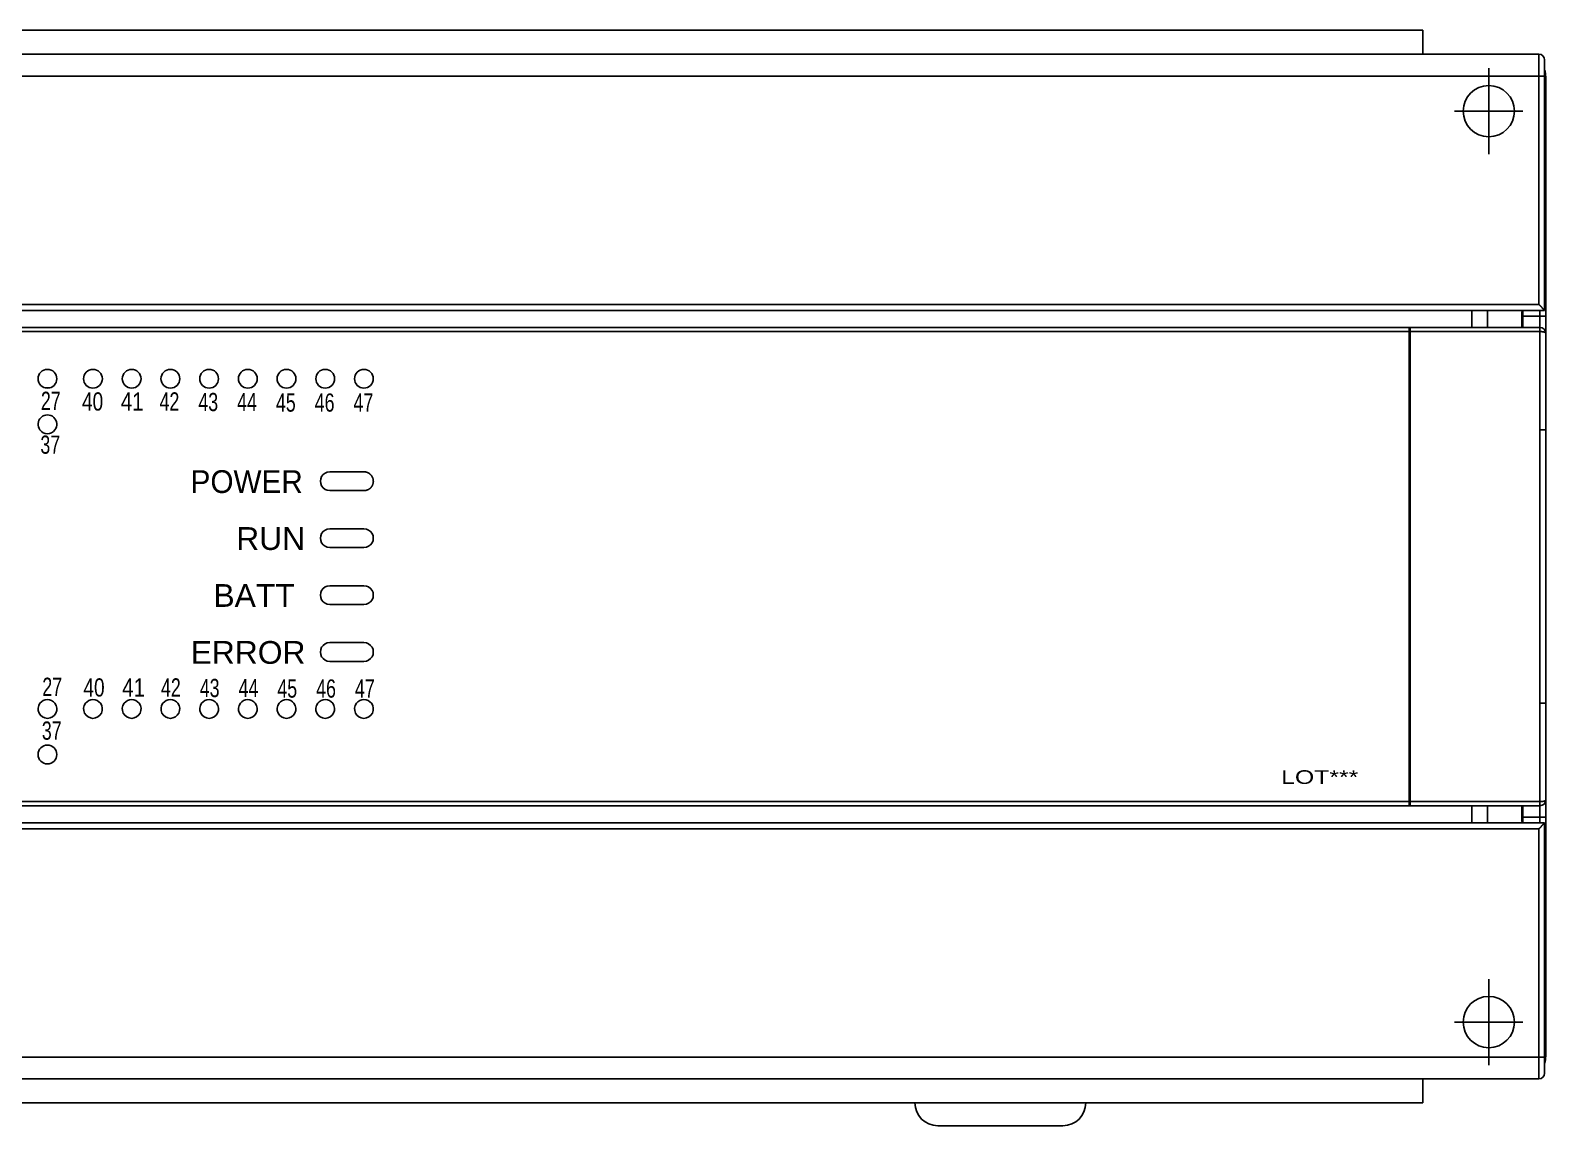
# Model space of a CAD drawing. Header units: inches. Extents: x 14 to 2932, y 13 to 1968.
# Drawn here: x 1351.6 to 1484.7, y 1177.6 to 1273.8 of the extents above; entities that cross this region are included whole.
import ezdxf

# ---------------------------------------------------------------- set-up
doc = ezdxf.new("R2010")
doc.units = ezdxf.units.IN
doc.header["$MEASUREMENT"] = 0
doc.styles.get("Standard").update_dxf_attribs({"font": 'arial.ttf'})

msp = doc.modelspace()

# ---------------------------------------------------------------- linework, layer by layer
at = {"color": 7, "linetype": 'Continuous'}
for p, q in [((1473.914, 1273.766), (1240.314, 1273.766)), ((1473.914, 1271.666), (1473.914, 1273.766)), ((1229.914, 1271.666), (1484.114, 1271.666)), ((1484.114, 1271.666), (1229.914, 1271.666)), ((1484.114, 1269.749), (1484.114, 1271.666)), ((1484.614, 1271.166), (1484.614, 1269.728)), ((1479.714, 1266.666), (1479.714, 1270.447)), ((1229.914, 1269.749), (1484.114, 1269.749)), ((1479.714, 1263.666), (1479.714, 1269.666)), ((1479.714, 1269.666), (1479.714, 1263.666)), ((1484.114, 1269.749), (1484.114, 1249.686)), ((1484.614, 1269.728), (1484.614, 1269.729)), ((1484.614, 1269.728), (1484.614, 1249.166)), ((1484.714, 1269.666), (1484.714, 1262.166)), ((1482.714, 1266.666), (1476.714, 1266.666)), ((1481.003, 1266.666), (1479.714, 1266.666)), ((1479.714, 1266.666), (1479.714, 1262.884)), ((1481.003, 1266.666), (1479.714, 1266.666)), ((1484.614, 1262.166), (1484.714, 1262.166)), ((1484.714, 1262.166), (1484.714, 1248.666)), ((1484.614, 1249.166), (1229.414, 1249.166)), ((1484.114, 1249.686), (1229.914, 1249.686)), ((1478.214, 1249.166), (1478.214, 1247.666)), ((1479.614, 1247.666), (1479.614, 1249.166)), ((1482.614, 1248.964), (1482.614, 1247.666)), ((1482.714, 1249.138), (1482.714, 1248.666)), ((1482.714, 1248.666), (1482.714, 1247.666)), ((1484.214, 1248.666), (1482.714, 1248.666)), ((1484.214, 1249.166), (1484.214, 1248.666)), ((1484.214, 1248.666), (1484.714, 1248.666)), ((1484.214, 1247.666), (1484.214, 1248.666)), ((1484.714, 1248.666), (1484.714, 1247.166)), ((1472.714, 1247.666), (1291.714, 1247.666)), ((1291.714, 1247.308), (1472.714, 1247.308)), ((1472.714, 1247.308), (1472.714, 1247.666)), ((1472.814, 1247.666), (1472.714, 1247.666)), ((1472.714, 1247.308), (1472.714, 1238.666)), ((1472.814, 1247.666), (1484.214, 1247.666)), ((1472.814, 1247.308), (1472.814, 1247.666)), ((1472.814, 1238.666), (1472.814, 1247.308)), ((1484.214, 1247.308), (1484.214, 1247.666)), ((1484.214, 1247.308), (1484.238, 1247.308)), ((1484.214, 1247.308), (1484.214, 1238.666)), ((1472.714, 1246.166), (1472.814, 1246.166)), ((1484.714, 1247.166), (1484.714, 1238.66)), ((1352.912, 1242.366), (1353.316, 1242.366)), ((1472.714, 1241.966), (1472.814, 1241.966)), ((1472.814, 1240.846), (1472.714, 1240.866)), ((1472.814, 1240.166), (1472.714, 1240.166)), ((1472.714, 1238.666), (1472.714, 1214.666)), ((1472.814, 1214.666), (1472.814, 1238.666)), ((1484.214, 1238.666), (1484.214, 1214.666)), ((1484.714, 1238.66), (1484.714, 1214.671)), ((1380.914, 1234.991), (1377.914, 1234.991)), ((1377.914, 1233.341), (1380.914, 1233.341)), ((1380.914, 1229.991), (1377.914, 1229.991)), ((1377.914, 1228.341), (1380.914, 1228.341)), ((1380.914, 1224.991), (1377.914, 1224.991)), ((1377.914, 1223.341), (1380.914, 1223.341)), ((1380.914, 1219.991), (1377.914, 1219.991)), ((1377.914, 1218.341), (1380.914, 1218.341)), ((1472.714, 1214.666), (1472.714, 1206.023)), ((1472.814, 1206.023), (1472.814, 1214.666)), ((1484.214, 1214.666), (1484.214, 1206.023)), ((1484.714, 1214.671), (1484.714, 1206.166)), ((1472.714, 1213.166), (1472.814, 1213.166)), ((1472.714, 1212.466), (1472.814, 1212.486)), ((1472.814, 1211.366), (1472.714, 1211.366)), ((1472.714, 1206.023), (1291.714, 1206.023)), ((1472.714, 1207.166), (1472.814, 1207.166)), ((1472.714, 1205.666), (1472.714, 1206.023)), ((1472.814, 1205.666), (1472.814, 1206.023)), ((1484.214, 1206.023), (1472.814, 1206.023)), ((1484.214, 1206.023), (1484.238, 1206.023)), ((1484.214, 1206.023), (1484.214, 1205.666)), ((1484.714, 1206.166), (1484.714, 1204.666)), ((1291.714, 1205.666), (1472.714, 1205.666)), ((1472.714, 1205.666), (1472.814, 1205.666)), ((1484.214, 1205.666), (1472.814, 1205.666)), ((1478.214, 1205.666), (1478.214, 1204.166)), ((1479.614, 1205.666), (1479.614, 1204.166)), ((1482.614, 1204.367), (1482.614, 1205.666)), ((1482.714, 1205.666), (1482.714, 1204.666)), ((1482.714, 1204.666), (1482.714, 1204.266)), ((1482.714, 1204.666), (1484.214, 1204.666)), ((1484.214, 1204.666), (1484.214, 1205.666)), ((1484.214, 1204.666), (1484.214, 1204.166)), ((1484.214, 1204.666), (1484.714, 1204.666)), ((1484.714, 1204.666), (1484.714, 1191.166)), ((1229.414, 1204.166), (1484.614, 1204.166)), ((1229.914, 1203.645), (1484.114, 1203.645)), ((1484.114, 1203.645), (1484.114, 1183.582)), ((1484.614, 1204.165), (1484.614, 1183.603)), ((1479.714, 1186.666), (1479.714, 1190.447)), ((1484.614, 1191.166), (1484.714, 1191.166)), ((1484.714, 1191.166), (1484.714, 1183.666)), ((1479.714, 1183.666), (1479.714, 1189.666)), ((1479.714, 1189.666), (1479.714, 1183.666)), ((1482.714, 1186.666), (1476.714, 1186.666)), ((1481.003, 1186.666), (1479.714, 1186.666)), ((1479.714, 1186.666), (1479.714, 1182.884)), ((1481.003, 1186.666), (1479.714, 1186.666)), ((1484.114, 1183.582), (1229.914, 1183.582)), ((1484.114, 1181.666), (1484.114, 1183.582)), ((1484.614, 1183.603), (1484.614, 1182.166)), ((1484.614, 1183.603), (1484.614, 1183.602)), ((1484.114, 1181.666), (1229.914, 1181.666)), ((1473.914, 1181.666), (1473.914, 1179.566)), ((1473.914, 1179.566), (1240.314, 1179.566)), ((1431.314, 1179.566), (1442.314, 1179.566)), ((1442.314, 1177.566), (1431.314, 1177.566))]:
    msp.add_line(p, q, dxfattribs=at)
for points in [[(1484.115, 1249.686), (1484.12, 1249.683), (1484.124, 1249.679), (1484.129, 1249.675), (1484.134, 1249.672), (1484.139, 1249.668), (1484.144, 1249.664), (1484.148, 1249.661), (1484.153, 1249.657), (1484.158, 1249.653), (1484.162, 1249.649), (1484.167, 1249.645), (1484.172, 1249.641), (1484.176, 1249.637), (1484.181, 1249.633), (1484.185, 1249.629), (1484.19, 1249.625), (1484.194, 1249.621), (1484.198, 1249.617), (1484.203, 1249.613), (1484.207, 1249.609), (1484.211, 1249.605), (1484.216, 1249.601), (1484.22, 1249.597), (1484.224, 1249.593), (1484.228, 1249.589), (1484.233, 1249.585), (1484.237, 1249.58), (1484.241, 1249.576), (1484.245, 1249.572), (1484.249, 1249.568), (1484.253, 1249.564), (1484.257, 1249.559), (1484.261, 1249.555), (1484.265, 1249.551), (1484.269, 1249.546), (1484.273, 1249.542), (1484.277, 1249.538), (1484.281, 1249.534), (1484.285, 1249.529), (1484.289, 1249.525), (1484.293, 1249.521), (1484.297, 1249.516), (1484.301, 1249.512), (1484.305, 1249.508), (1484.308, 1249.504), (1484.312, 1249.499), (1484.316, 1249.495), (1484.32, 1249.491), (1484.323, 1249.486), (1484.327, 1249.482), (1484.331, 1249.478), (1484.335, 1249.473), (1484.338, 1249.469), (1484.342, 1249.465), (1484.346, 1249.46), (1484.349, 1249.456), (1484.353, 1249.452), (1484.357, 1249.448), (1484.36, 1249.443), (1484.364, 1249.439), (1484.367, 1249.435), (1484.371, 1249.431), (1484.375, 1249.426), (1484.378, 1249.422), (1484.382, 1249.418), (1484.385, 1249.414), (1484.389, 1249.41), (1484.392, 1249.405), (1484.396, 1249.401), (1484.4, 1249.397), (1484.403, 1249.393), (1484.407, 1249.389), (1484.41, 1249.385), (1484.414, 1249.381), (1484.417, 1249.377), (1484.421, 1249.373), (1484.424, 1249.369), (1484.428, 1249.365), (1484.431, 1249.361), (1484.435, 1249.357), (1484.438, 1249.353), (1484.442, 1249.349), (1484.445, 1249.345), (1484.449, 1249.341), (1484.452, 1249.337), (1484.456, 1249.334), (1484.459, 1249.33), (1484.462, 1249.326), (1484.466, 1249.322), (1484.469, 1249.319), (1484.473, 1249.315), (1484.476, 1249.311), (1484.479, 1249.308), (1484.483, 1249.304), (1484.486, 1249.301), (1484.489, 1249.297), (1484.493, 1249.294), (1484.496, 1249.29), (1484.499, 1249.287), (1484.502, 1249.283), (1484.506, 1249.28), (1484.509, 1249.277), (1484.512, 1249.273), (1484.515, 1249.27), (1484.518, 1249.267), (1484.521, 1249.264), (1484.524, 1249.261), (1484.527, 1249.258), (1484.53, 1249.254), (1484.533, 1249.251), (1484.536, 1249.248), (1484.539, 1249.246), (1484.542, 1249.243), (1484.545, 1249.24), (1484.547, 1249.237), (1484.55, 1249.234), (1484.553, 1249.232), (1484.555, 1249.229), (1484.558, 1249.226), (1484.56, 1249.224), (1484.563, 1249.221), (1484.565, 1249.219), (1484.568, 1249.216), (1484.57, 1249.214), (1484.572, 1249.212), (1484.575, 1249.209), (1484.577, 1249.207), (1484.579, 1249.205), (1484.581, 1249.203), (1484.583, 1249.201), (1484.585, 1249.199), (1484.587, 1249.197), (1484.589, 1249.195), (1484.591, 1249.193), (1484.593, 1249.191), (1484.594, 1249.189), (1484.596, 1249.188), (1484.598, 1249.186), (1484.599, 1249.184), (1484.601, 1249.183), (1484.602, 1249.181), (1484.605, 1249.179), (1484.606, 1249.177), (1484.608, 1249.175), (1484.61, 1249.173), (1484.611, 1249.171), (1484.613, 1249.169), (1484.615, 1249.167)], [(1472.815, 1247.308), (1472.904, 1247.308), (1472.994, 1247.308), (1473.084, 1247.308), (1473.174, 1247.308), (1473.263, 1247.308), (1473.353, 1247.308), (1473.443, 1247.308), (1473.533, 1247.308), (1473.623, 1247.308), (1473.712, 1247.308), (1473.802, 1247.308), (1473.892, 1247.308), (1473.982, 1247.308), (1474.071, 1247.308), (1474.161, 1247.308), (1474.251, 1247.308), (1474.341, 1247.308), (1474.43, 1247.308), (1474.52, 1247.308), (1474.61, 1247.308), (1474.7, 1247.308), (1474.789, 1247.308), (1474.879, 1247.308), (1474.969, 1247.308), (1475.059, 1247.308), (1475.149, 1247.308), (1475.238, 1247.308), (1475.328, 1247.308), (1475.418, 1247.308), (1475.508, 1247.308), (1475.597, 1247.308), (1475.687, 1247.308), (1475.777, 1247.308), (1475.867, 1247.308), (1475.956, 1247.308), (1476.046, 1247.308), (1476.136, 1247.308), (1476.226, 1247.308), (1476.315, 1247.308), (1476.405, 1247.308), (1476.495, 1247.308), (1476.585, 1247.308), (1476.675, 1247.308), (1476.764, 1247.308), (1476.854, 1247.308), (1476.944, 1247.308), (1477.034, 1247.308), (1477.123, 1247.308), (1477.213, 1247.308), (1477.303, 1247.308), (1477.393, 1247.308), (1477.482, 1247.308), (1477.572, 1247.308), (1477.662, 1247.308), (1477.752, 1247.308), (1477.841, 1247.308), (1477.931, 1247.308), (1478.021, 1247.308), (1478.111, 1247.308), (1478.201, 1247.308), (1478.29, 1247.308), (1478.38, 1247.308), (1478.47, 1247.308), (1478.56, 1247.308), (1478.649, 1247.308), (1478.739, 1247.308), (1478.829, 1247.308), (1478.919, 1247.308), (1479.008, 1247.308), (1479.098, 1247.308), (1479.188, 1247.308), (1479.278, 1247.308), (1479.367, 1247.308), (1479.457, 1247.308), (1479.547, 1247.308), (1479.637, 1247.308), (1479.726, 1247.308), (1479.816, 1247.308), (1479.906, 1247.308), (1479.996, 1247.308), (1480.086, 1247.308), (1480.175, 1247.308), (1480.265, 1247.308), (1480.355, 1247.308), (1480.445, 1247.308), (1480.534, 1247.308), (1480.624, 1247.308), (1480.714, 1247.308), (1480.804, 1247.308), (1480.893, 1247.308), (1480.983, 1247.308), (1481.073, 1247.308), (1481.163, 1247.308), (1481.252, 1247.308), (1481.342, 1247.308), (1481.432, 1247.308), (1481.522, 1247.308), (1481.612, 1247.308), (1481.701, 1247.308), (1481.791, 1247.308), (1481.881, 1247.308), (1481.971, 1247.308), (1482.06, 1247.308), (1482.15, 1247.308), (1482.24, 1247.308), (1482.33, 1247.308), (1482.419, 1247.308), (1482.509, 1247.308), (1482.599, 1247.308), (1482.689, 1247.308), (1482.778, 1247.308), (1482.868, 1247.308), (1482.958, 1247.308), (1483.048, 1247.308), (1483.138, 1247.308), (1483.227, 1247.308), (1483.317, 1247.308), (1483.407, 1247.308), (1483.497, 1247.308), (1483.586, 1247.308), (1483.676, 1247.308), (1483.766, 1247.308), (1483.856, 1247.308), (1483.945, 1247.308), (1484.035, 1247.308), (1484.125, 1247.308), (1484.215, 1247.308)], [(1484.215, 1238.666), (1484.221, 1238.666), (1484.227, 1238.666), (1484.234, 1238.666), (1484.24, 1238.666), (1484.246, 1238.666), (1484.252, 1238.666), (1484.259, 1238.666), (1484.265, 1238.666), (1484.271, 1238.666), (1484.277, 1238.666), (1484.284, 1238.666), (1484.29, 1238.666), (1484.296, 1238.666), (1484.302, 1238.666), (1484.308, 1238.666), (1484.314, 1238.666), (1484.32, 1238.666), (1484.326, 1238.666), (1484.332, 1238.666), (1484.338, 1238.666), (1484.344, 1238.666), (1484.35, 1238.666), (1484.356, 1238.666), (1484.362, 1238.666), (1484.368, 1238.666), (1484.374, 1238.666), (1484.38, 1238.666), (1484.385, 1238.666), (1484.391, 1238.666), (1484.397, 1238.666), (1484.403, 1238.666), (1484.408, 1238.666), (1484.414, 1238.666), (1484.42, 1238.666), (1484.425, 1238.666), (1484.431, 1238.666), (1484.436, 1238.666), (1484.442, 1238.666), (1484.447, 1238.666), (1484.453, 1238.666), (1484.458, 1238.666), (1484.463, 1238.666), (1484.469, 1238.666), (1484.474, 1238.666), (1484.479, 1238.666), (1484.484, 1238.666), (1484.489, 1238.666), (1484.494, 1238.666), (1484.499, 1238.666), (1484.504, 1238.666), (1484.509, 1238.666), (1484.514, 1238.666), (1484.519, 1238.666), (1484.524, 1238.666), (1484.529, 1238.666), (1484.534, 1238.666), (1484.538, 1238.666), (1484.543, 1238.666), (1484.548, 1238.666), (1484.552, 1238.666), (1484.557, 1238.666), (1484.561, 1238.665), (1484.566, 1238.665), (1484.57, 1238.665), (1484.574, 1238.665), (1484.578, 1238.665), (1484.583, 1238.665), (1484.587, 1238.665), (1484.591, 1238.665), (1484.595, 1238.665), (1484.599, 1238.665), (1484.603, 1238.665), (1484.607, 1238.665), (1484.611, 1238.665), (1484.614, 1238.665), (1484.618, 1238.665), (1484.622, 1238.665), (1484.625, 1238.664), (1484.629, 1238.664), (1484.632, 1238.664), (1484.636, 1238.664), (1484.639, 1238.664), (1484.642, 1238.664), (1484.645, 1238.664), (1484.649, 1238.664), (1484.652, 1238.664), (1484.655, 1238.664), (1484.658, 1238.664), (1484.661, 1238.664), (1484.666, 1238.663), (1484.669, 1238.663), (1484.671, 1238.663), (1484.674, 1238.663), (1484.676, 1238.663), (1484.679, 1238.663), (1484.681, 1238.663), (1484.686, 1238.663), (1484.69, 1238.663), (1484.692, 1238.663), (1484.694, 1238.662), (1484.697, 1238.662), (1484.7, 1238.662), (1484.705, 1238.662), (1484.707, 1238.662), (1484.709, 1238.661), (1484.711, 1238.661), (1484.713, 1238.661)], [(1380.915, 1233.341), (1380.922, 1233.341), (1380.928, 1233.341), (1380.935, 1233.341), (1380.942, 1233.341), (1380.949, 1233.341), (1380.956, 1233.342), (1380.962, 1233.342), (1380.969, 1233.342), (1380.976, 1233.343), (1380.983, 1233.343), (1380.989, 1233.344), (1380.996, 1233.345), (1381.003, 1233.345), (1381.01, 1233.346), (1381.016, 1233.347), (1381.023, 1233.348), (1381.03, 1233.349), (1381.037, 1233.35), (1381.043, 1233.351), (1381.05, 1233.352), (1381.057, 1233.353), (1381.063, 1233.354), (1381.07, 1233.355), (1381.076, 1233.357), (1381.083, 1233.358), (1381.09, 1233.359), (1381.096, 1233.361), (1381.103, 1233.362), (1381.109, 1233.364), (1381.116, 1233.365), (1381.122, 1233.367), (1381.129, 1233.369), (1381.136, 1233.371), (1381.142, 1233.372), (1381.148, 1233.374), (1381.155, 1233.376), (1381.161, 1233.378), (1381.168, 1233.38), (1381.174, 1233.382), (1381.181, 1233.385), (1381.187, 1233.387), (1381.193, 1233.389), (1381.2, 1233.391), (1381.206, 1233.394), (1381.212, 1233.396), (1381.218, 1233.399), (1381.225, 1233.401), (1381.231, 1233.404), (1381.237, 1233.406), (1381.243, 1233.409), (1381.25, 1233.412), (1381.256, 1233.414), (1381.262, 1233.417), (1381.268, 1233.42), (1381.274, 1233.423), (1381.28, 1233.426), (1381.286, 1233.429), (1381.292, 1233.432), (1381.298, 1233.435), (1381.304, 1233.438), (1381.31, 1233.441), (1381.316, 1233.445), (1381.322, 1233.448), (1381.328, 1233.451), (1381.334, 1233.455), (1381.339, 1233.458), (1381.345, 1233.462), (1381.351, 1233.465), (1381.357, 1233.469), (1381.362, 1233.473), (1381.368, 1233.476), (1381.374, 1233.48), (1381.379, 1233.484), (1381.385, 1233.488), (1381.391, 1233.492), (1381.396, 1233.496), (1381.402, 1233.5), (1381.407, 1233.504), (1381.413, 1233.508), (1381.418, 1233.512), (1381.423, 1233.516), (1381.429, 1233.52), (1381.434, 1233.525), (1381.439, 1233.529), (1381.445, 1233.533), (1381.45, 1233.538), (1381.455, 1233.542), (1381.46, 1233.547), (1381.465, 1233.551), (1381.47, 1233.556), (1381.475, 1233.56), (1381.48, 1233.565), (1381.485, 1233.569), (1381.49, 1233.574), (1381.495, 1233.579), (1381.5, 1233.584), (1381.504, 1233.589), (1381.509, 1233.593), (1381.514, 1233.598), (1381.518, 1233.603), (1381.523, 1233.608), (1381.527, 1233.613), (1381.532, 1233.618), (1381.536, 1233.623), (1381.541, 1233.628), (1381.545, 1233.634), (1381.55, 1233.639), (1381.554, 1233.644), (1381.558, 1233.649), (1381.562, 1233.654), (1381.566, 1233.66), (1381.571, 1233.665), (1381.575, 1233.67), (1381.579, 1233.676), (1381.583, 1233.681), (1381.587, 1233.687), (1381.59, 1233.692), (1381.594, 1233.698), (1381.598, 1233.703), (1381.602, 1233.709), (1381.606, 1233.715), (1381.609, 1233.72), (1381.613, 1233.726), (1381.616, 1233.732), (1381.62, 1233.737), (1381.623, 1233.743), (1381.627, 1233.749), (1381.63, 1233.755), (1381.634, 1233.761), (1381.637, 1233.767), (1381.64, 1233.772), (1381.643, 1233.778), (1381.646, 1233.784), (1381.649, 1233.79), (1381.652, 1233.796), (1381.655, 1233.802), (1381.658, 1233.808), (1381.661, 1233.815), (1381.664, 1233.821), (1381.667, 1233.827), (1381.67, 1233.833), (1381.672, 1233.839), (1381.675, 1233.845), (1381.678, 1233.852), (1381.68, 1233.858), (1381.683, 1233.864), (1381.685, 1233.871), (1381.688, 1233.877), (1381.69, 1233.883), (1381.692, 1233.89), (1381.694, 1233.896), (1381.697, 1233.902), (1381.699, 1233.909), (1381.701, 1233.915), (1381.703, 1233.922), (1381.705, 1233.928), (1381.707, 1233.935), (1381.709, 1233.941), (1381.71, 1233.948), (1381.712, 1233.955), (1381.714, 1233.961), (1381.716, 1233.968), (1381.717, 1233.974), (1381.719, 1233.981), (1381.72, 1233.988), (1381.722, 1233.994), (1381.723, 1234.001), (1381.724, 1234.008), (1381.726, 1234.014), (1381.727, 1234.021), (1381.728, 1234.028), (1381.729, 1234.035), (1381.73, 1234.041), (1381.731, 1234.048), (1381.732, 1234.055), (1381.733, 1234.061), (1381.734, 1234.068), (1381.735, 1234.075), (1381.735, 1234.082), (1381.736, 1234.088), (1381.737, 1234.095), (1381.737, 1234.102), (1381.738, 1234.109), (1381.738, 1234.115), (1381.739, 1234.122), (1381.739, 1234.129), (1381.739, 1234.136), (1381.739, 1234.142), (1381.74, 1234.149), (1381.74, 1234.156), (1381.74, 1234.163), (1381.74, 1234.169), (1381.74, 1234.176), (1381.74, 1234.183), (1381.739, 1234.19), (1381.739, 1234.196), (1381.739, 1234.203), (1381.739, 1234.21), (1381.738, 1234.217), (1381.738, 1234.223), (1381.737, 1234.23), (1381.737, 1234.237), (1381.736, 1234.243), (1381.735, 1234.25), (1381.735, 1234.257), (1381.734, 1234.264), (1381.733, 1234.27), (1381.732, 1234.277), (1381.731, 1234.284), (1381.73, 1234.29), (1381.729, 1234.297), (1381.728, 1234.304), (1381.727, 1234.31), (1381.726, 1234.317), (1381.724, 1234.324), (1381.723, 1234.33), (1381.722, 1234.337), (1381.72, 1234.344), (1381.719, 1234.35), (1381.717, 1234.357), (1381.716, 1234.363), (1381.714, 1234.37), (1381.712, 1234.376), (1381.711, 1234.383), (1381.709, 1234.39), (1381.707, 1234.396), (1381.705, 1234.403), (1381.703, 1234.409), (1381.701, 1234.416), (1381.699, 1234.422), (1381.697, 1234.428), (1381.694, 1234.435), (1381.692, 1234.441), (1381.69, 1234.448), (1381.688, 1234.454), (1381.685, 1234.461), (1381.683, 1234.467), (1381.68, 1234.473), (1381.678, 1234.48), (1381.675, 1234.486), (1381.672, 1234.492), (1381.67, 1234.498), (1381.667, 1234.505), (1381.664, 1234.511), (1381.661, 1234.517), (1381.658, 1234.523), (1381.655, 1234.529), (1381.652, 1234.535), (1381.649, 1234.541), (1381.646, 1234.547), (1381.643, 1234.553), (1381.64, 1234.559), (1381.636, 1234.565), (1381.633, 1234.571), (1381.63, 1234.577), (1381.626, 1234.583), (1381.623, 1234.589), (1381.619, 1234.594), (1381.616, 1234.6), (1381.612, 1234.606), (1381.609, 1234.612), (1381.605, 1234.617), (1381.601, 1234.623), (1381.598, 1234.629), (1381.594, 1234.634), (1381.59, 1234.64), (1381.586, 1234.645), (1381.582, 1234.651), (1381.578, 1234.656), (1381.574, 1234.661), (1381.57, 1234.667), (1381.566, 1234.672), (1381.562, 1234.677), (1381.557, 1234.683), (1381.553, 1234.688), (1381.549, 1234.693), (1381.545, 1234.698), (1381.54, 1234.703), (1381.536, 1234.709), (1381.531, 1234.714), (1381.527, 1234.719), (1381.522, 1234.724), (1381.518, 1234.729), (1381.513, 1234.733), (1381.508, 1234.738), (1381.504, 1234.743), (1381.499, 1234.748), (1381.494, 1234.753), (1381.489, 1234.757), (1381.485, 1234.762), (1381.48, 1234.767), (1381.475, 1234.771), (1381.47, 1234.776), (1381.465, 1234.78), (1381.46, 1234.785), (1381.455, 1234.789), (1381.45, 1234.794), (1381.444, 1234.798), (1381.439, 1234.802), (1381.434, 1234.807), (1381.429, 1234.811), (1381.423, 1234.815), (1381.418, 1234.819), (1381.413, 1234.823), (1381.407, 1234.827), (1381.402, 1234.831), (1381.396, 1234.835), (1381.391, 1234.839), (1381.385, 1234.843), (1381.38, 1234.847), (1381.374, 1234.851), (1381.368, 1234.855), (1381.363, 1234.858), (1381.357, 1234.862), (1381.351, 1234.866), (1381.345, 1234.869), (1381.34, 1234.873), (1381.334, 1234.876), (1381.328, 1234.88), (1381.322, 1234.883), (1381.316, 1234.886), (1381.31, 1234.89), (1381.304, 1234.893), (1381.298, 1234.896), (1381.292, 1234.899), (1381.286, 1234.902), (1381.28, 1234.905), (1381.274, 1234.908), (1381.267, 1234.911), (1381.261, 1234.914), (1381.255, 1234.917), (1381.249, 1234.92), (1381.243, 1234.923), (1381.237, 1234.925), (1381.23, 1234.928), (1381.224, 1234.93), (1381.218, 1234.933), (1381.211, 1234.935), (1381.205, 1234.938), (1381.199, 1234.94), (1381.192, 1234.942), (1381.186, 1234.945), (1381.18, 1234.947), (1381.173, 1234.949), (1381.167, 1234.951), (1381.16, 1234.953), (1381.154, 1234.955), (1381.147, 1234.957), (1381.141, 1234.959), (1381.134, 1234.961), (1381.128, 1234.963), (1381.121, 1234.964), (1381.115, 1234.966), (1381.108, 1234.967), (1381.102, 1234.969), (1381.095, 1234.971), (1381.089, 1234.972), (1381.082, 1234.973), (1381.076, 1234.975), (1381.069, 1234.976), (1381.062, 1234.977), (1381.056, 1234.978), (1381.049, 1234.98), (1381.042, 1234.981), (1381.036, 1234.982), (1381.029, 1234.983), (1381.022, 1234.984), (1381.016, 1234.984), (1381.009, 1234.985), (1381.002, 1234.986), (1380.996, 1234.987), (1380.989, 1234.987), (1380.982, 1234.988), (1380.975, 1234.988), (1380.969, 1234.989), (1380.962, 1234.989), (1380.955, 1234.99), (1380.948, 1234.99), (1380.942, 1234.99), (1380.935, 1234.99), (1380.928, 1234.99), (1380.921, 1234.991), (1380.915, 1234.991)], [(1484.215, 1214.666), (1484.221, 1214.665), (1484.227, 1214.665), (1484.234, 1214.665), (1484.24, 1214.665), (1484.246, 1214.665), (1484.252, 1214.665), (1484.259, 1214.665), (1484.265, 1214.665), (1484.271, 1214.665), (1484.277, 1214.665), (1484.284, 1214.665), (1484.29, 1214.665), (1484.296, 1214.665), (1484.302, 1214.665), (1484.308, 1214.665), (1484.314, 1214.665), (1484.32, 1214.665), (1484.326, 1214.665), (1484.332, 1214.665), (1484.338, 1214.665), (1484.344, 1214.665), (1484.35, 1214.665), (1484.356, 1214.665), (1484.362, 1214.665), (1484.368, 1214.665), (1484.374, 1214.665), (1484.38, 1214.665), (1484.385, 1214.665), (1484.391, 1214.665), (1484.397, 1214.665), (1484.403, 1214.665), (1484.408, 1214.665), (1484.414, 1214.665), (1484.42, 1214.665), (1484.425, 1214.665), (1484.431, 1214.665), (1484.436, 1214.665), (1484.442, 1214.665), (1484.447, 1214.665), (1484.453, 1214.665), (1484.458, 1214.665), (1484.463, 1214.665), (1484.469, 1214.665), (1484.474, 1214.665), (1484.479, 1214.665), (1484.484, 1214.665), (1484.489, 1214.665), (1484.494, 1214.665), (1484.499, 1214.665), (1484.504, 1214.665), (1484.509, 1214.665), (1484.514, 1214.665), (1484.519, 1214.665), (1484.524, 1214.665), (1484.529, 1214.665), (1484.534, 1214.665), (1484.538, 1214.665), (1484.543, 1214.665), (1484.548, 1214.665), (1484.552, 1214.666), (1484.557, 1214.666), (1484.561, 1214.666), (1484.566, 1214.666), (1484.57, 1214.666), (1484.574, 1214.666), (1484.578, 1214.666), (1484.583, 1214.666), (1484.587, 1214.666), (1484.591, 1214.666), (1484.595, 1214.666), (1484.599, 1214.666), (1484.603, 1214.666), (1484.607, 1214.666), (1484.611, 1214.666), (1484.614, 1214.666), (1484.618, 1214.666), (1484.622, 1214.667), (1484.625, 1214.667), (1484.629, 1214.667), (1484.632, 1214.667), (1484.636, 1214.667), (1484.639, 1214.667), (1484.642, 1214.667), (1484.645, 1214.667), (1484.649, 1214.667), (1484.652, 1214.667), (1484.655, 1214.667), (1484.658, 1214.667), (1484.661, 1214.667), (1484.663, 1214.668), (1484.666, 1214.668), (1484.669, 1214.668), (1484.671, 1214.668), (1484.674, 1214.668), (1484.676, 1214.668), (1484.679, 1214.668), (1484.681, 1214.668), (1484.686, 1214.668), (1484.69, 1214.668), (1484.692, 1214.669), (1484.695, 1214.669), (1484.699, 1214.669), (1484.702, 1214.669), (1484.705, 1214.669), (1484.707, 1214.669), (1484.709, 1214.67), (1484.711, 1214.67), (1484.713, 1214.67)], [(1484.615, 1204.165), (1484.614, 1204.163), (1484.612, 1204.161), (1484.611, 1204.159), (1484.609, 1204.157), (1484.607, 1204.155), (1484.605, 1204.152), (1484.603, 1204.151), (1484.601, 1204.148), (1484.599, 1204.147), (1484.598, 1204.145), (1484.596, 1204.143), (1484.594, 1204.142), (1484.593, 1204.14), (1484.591, 1204.138), (1484.589, 1204.136), (1484.587, 1204.134), (1484.585, 1204.132), (1484.583, 1204.13), (1484.581, 1204.128), (1484.579, 1204.126), (1484.577, 1204.124), (1484.575, 1204.122), (1484.572, 1204.12), (1484.57, 1204.117), (1484.568, 1204.115), (1484.565, 1204.112), (1484.563, 1204.11), (1484.56, 1204.107), (1484.558, 1204.105), (1484.555, 1204.102), (1484.553, 1204.099), (1484.55, 1204.097), (1484.547, 1204.094), (1484.545, 1204.091), (1484.542, 1204.088), (1484.539, 1204.086), (1484.536, 1204.083), (1484.533, 1204.08), (1484.53, 1204.077), (1484.527, 1204.074), (1484.524, 1204.07), (1484.521, 1204.067), (1484.518, 1204.064), (1484.515, 1204.061), (1484.512, 1204.058), (1484.509, 1204.054), (1484.506, 1204.051), (1484.502, 1204.048), (1484.499, 1204.044), (1484.496, 1204.041), (1484.493, 1204.038), (1484.489, 1204.034), (1484.486, 1204.031), (1484.483, 1204.027), (1484.479, 1204.023), (1484.476, 1204.02), (1484.473, 1204.016), (1484.469, 1204.013), (1484.466, 1204.009), (1484.462, 1204.005), (1484.459, 1204.001), (1484.456, 1203.998), (1484.452, 1203.994), (1484.449, 1203.99), (1484.445, 1203.986), (1484.442, 1203.982), (1484.438, 1203.978), (1484.435, 1203.974), (1484.431, 1203.97), (1484.428, 1203.966), (1484.424, 1203.962), (1484.421, 1203.958), (1484.417, 1203.954), (1484.414, 1203.95), (1484.41, 1203.946), (1484.407, 1203.942), (1484.403, 1203.938), (1484.4, 1203.934), (1484.396, 1203.93), (1484.392, 1203.926), (1484.389, 1203.922), (1484.385, 1203.917), (1484.382, 1203.913), (1484.378, 1203.909), (1484.375, 1203.905), (1484.371, 1203.901), (1484.367, 1203.896), (1484.364, 1203.892), (1484.36, 1203.888), (1484.357, 1203.883), (1484.353, 1203.879), (1484.349, 1203.875), (1484.346, 1203.871), (1484.342, 1203.866), (1484.338, 1203.862), (1484.335, 1203.858), (1484.331, 1203.853), (1484.327, 1203.849), (1484.323, 1203.845), (1484.32, 1203.841), (1484.316, 1203.836), (1484.312, 1203.832), (1484.308, 1203.828), (1484.305, 1203.823), (1484.301, 1203.819), (1484.297, 1203.815), (1484.293, 1203.81), (1484.289, 1203.806), (1484.285, 1203.802), (1484.281, 1203.797), (1484.277, 1203.793), (1484.273, 1203.789), (1484.269, 1203.785), (1484.265, 1203.78), (1484.261, 1203.776), (1484.257, 1203.772), (1484.253, 1203.768), (1484.249, 1203.763), (1484.245, 1203.759), (1484.241, 1203.755), (1484.237, 1203.751), (1484.233, 1203.747), (1484.228, 1203.742), (1484.224, 1203.738), (1484.22, 1203.734), (1484.216, 1203.73), (1484.211, 1203.726), (1484.207, 1203.722), (1484.203, 1203.718), (1484.198, 1203.714), (1484.194, 1203.71), (1484.19, 1203.706), (1484.185, 1203.702), (1484.181, 1203.698), (1484.176, 1203.694), (1484.172, 1203.69), (1484.167, 1203.686), (1484.162, 1203.682), (1484.158, 1203.678), (1484.153, 1203.674), (1484.148, 1203.671), (1484.144, 1203.667), (1484.139, 1203.663), (1484.134, 1203.659), (1484.129, 1203.656), (1484.124, 1203.652), (1484.12, 1203.648), (1484.115, 1203.645)]]:
    msp.add_lwpolyline(points, dxfattribs=at)
for centre, radius in [((1479.714, 1266.666), 2.25), ((1479.714, 1266.666), 2.25), ((1353.114, 1243.166), 0.825), ((1357.114, 1243.166), 0.825), ((1360.514, 1243.166), 0.825), ((1363.914, 1243.166), 0.825), ((1367.314, 1243.166), 0.825), ((1370.714, 1243.166), 0.825), ((1374.114, 1243.166), 0.825), ((1377.514, 1243.166), 0.825), ((1380.914, 1243.166), 0.825), ((1353.114, 1210.166), 0.825), ((1479.714, 1186.666), 2.25), ((1479.714, 1186.666), 2.25)]:
    msp.add_circle(centre, radius, dxfattribs=at)
for centre, radius, start, end in [((1484.114, 1271.166), 0.5, 0, 90), ((1482.714, 1269.666), 2, 0, 18.19487), ((1484.061, 1246.298), 23.451, 89.73476, 89.86902), ((1484.146, 1260.77), 8.979, 89.58034, 89.84982), ((1484.144, 1260.324), 9.425, 89.42131, 89.5905), ((1483.972, 1247.942), 21.808, 89.23904, 89.29661), ((1484.125, 1259.58), 10.169, 89.09847, 89.23399), ((1484.171, 1261.726), 8.023, 89.00611, 89.18731), ((1484.162, 1261.34), 8.408, 88.8175, 88.98448), ((1484.166, 1261.508), 8.24, 88.66066, 88.8255), ((1484.193, 1262.621), 7.127, 88.47979, 88.66708), ((1484.22, 1263.488), 6.259, 88.30959, 88.51792), ((1484.24, 1264.151), 5.596, 88.08476, 88.30931), ((1484.266, 1264.864), 4.883, 87.86126, 88.10817), ((1484.294, 1265.586), 4.16, 87.60439, 87.88061), ((1484.324, 1266.271), 3.475, 87.31053, 87.62395), ((1484.356, 1266.882), 2.863, 87.0235, 87.38013), ((1484.387, 1267.452), 2.292, 86.6527, 87.06798), ((1484.417, 1267.946), 1.797, 86.19396, 86.68142), ((1484.449, 1268.384), 1.358, 85.7274, 86.31738), ((1484.478, 1268.742), 0.999, 85.12868, 85.85051), ((1484.505, 1269.042), 0.697, 84.32174, 85.24315), ((1484.53, 1269.27), 0.468, 83.41653, 84.61451), ((1484.553, 1269.448), 0.289, 82.14167, 83.81078), ((1484.571, 1269.571), 0.165, 80.25835, 82.69627), ((1484.587, 1269.652), 0.0824, 77.59769, 81.55861), ((1484.598, 1269.697), 0.0356, 72.80742, 79.82232), ((1484.607, 1269.721), 0.0107, 62.71061, 79.61656), ((1484.612, 1269.728), 0.00224, 33.56144, 87.22965), ((1484.214, 1262.166), 0.5, 0, 36.8699), ((1482.814, 1248.966), 0.2, 90, 180), ((1484.214, 1247.166), 0.5, 0, 90), ((1484.216, 1245.657), 1.651, 88.39456, 89.2323), ((1484.213, 1245.551), 1.758, 87.58938, 88.38823), ((1484.212, 1245.522), 1.786, 86.8008, 87.59462), ((1484.215, 1245.605), 1.703, 85.92135, 86.75955), ((1484.218, 1245.666), 1.642, 85.01282, 85.88329), ((1484.222, 1245.725), 1.584, 84.04666, 84.94845), ((1484.229, 1245.792), 1.515, 83.10987, 84.04623), ((1484.237, 1245.88), 1.427, 82.03204, 83.01649), ((1484.249, 1245.969), 1.337, 80.96332, 81.99859), ((1484.263, 1246.069), 1.237, 79.7746, 80.8711), ((1484.279, 1246.168), 1.136, 78.54019, 79.70561), ((1484.298, 1246.273), 1.03, 77.19436, 78.44117), ((1484.321, 1246.377), 0.923, 75.75438, 77.09765), ((1484.345, 1246.481), 0.817, 74.13798, 75.59385), ((1484.371, 1246.578), 0.716, 72.44347, 74.03076), ((1484.397, 1246.669), 0.622, 70.5064, 72.23787), ((1484.428, 1246.76), 0.526, 68.39058, 70.32333), ((1484.459, 1246.845), 0.435, 65.88113, 68.0663), ((1484.486, 1246.908), 0.367, 63.30515, 65.72034), ((1484.506, 1246.953), 0.317, 60.36784, 62.93798), ((1484.542, 1247.023), 0.238, 56.42192, 59.59493), ((1484.582, 1247.088), 0.162, 51.31524, 55.60461), ((1484.591, 1247.093), 0.153, 48.42913, 52.47646), ((1484.513, 1247.007), 0.269, 46.34693, 48.31156), ((1484.632, 1247.147), 0.0859, 32.6415, 39.18121), ((1484.661, 1247.168), 0.051, 15.60078, 30.35956), ((1484.618, 1247.147), 0.0979, 11.00057, 20.55211), ((1353.114, 1239.166), 0.825, 322.6948, 217.3052), ((1353.114, 1239.166), 0.825, 217.3052, 270), ((1353.114, 1239.166), 0.825, 270, 322.6948), ((1377.914, 1234.166), 0.825, 89.99998, 270), ((1377.914, 1229.166), 0.825, 89.99998, 270), ((1380.914, 1229.166), 0.825, 270, 90.00002), ((1377.914, 1224.166), 0.825, 89.99998, 270), ((1380.914, 1224.166), 0.825, 270, 90.00002), ((1377.914, 1219.166), 0.825, 89.99998, 270), ((1380.914, 1219.166), 0.825, 270, 90.00002), ((1353.114, 1214.166), 0.825, 142.6948, 270), ((1353.114, 1214.166), 0.825, 37.3052, 142.6948), ((1353.114, 1214.166), 0.825, 270, 37.3052), ((1357.114, 1214.166), 0.825, 142.6948, 270), ((1357.114, 1214.166), 0.825, 37.3052, 142.6948), ((1357.114, 1214.166), 0.825, 270, 37.3052), ((1360.514, 1214.166), 0.825, 142.6948, 270), ((1360.514, 1214.166), 0.825, 37.3052, 142.6948), ((1360.514, 1214.166), 0.825, 270, 37.3052), ((1363.914, 1214.166), 0.825, 142.6948, 270), ((1363.914, 1214.166), 0.825, 37.3052, 142.6948), ((1363.914, 1214.166), 0.825, 270, 37.3052), ((1367.314, 1214.166), 0.825, 142.6948, 270), ((1367.314, 1214.166), 0.825, 37.3052, 142.6948), ((1367.314, 1214.166), 0.825, 270, 37.3052), ((1370.714, 1214.166), 0.825, 142.6948, 270), ((1370.714, 1214.166), 0.825, 37.3052, 142.6948), ((1370.714, 1214.166), 0.825, 270, 37.3052), ((1374.114, 1214.166), 0.825, 142.6948, 270), ((1374.114, 1214.166), 0.825, 37.3052, 142.6948), ((1374.114, 1214.166), 0.825, 270, 37.3052), ((1377.514, 1214.166), 0.825, 142.6948, 270), ((1377.514, 1214.166), 0.825, 37.3052, 142.6948), ((1377.514, 1214.166), 0.825, 270, 37.3052), ((1380.914, 1214.166), 0.825, 142.6948, 270), ((1380.914, 1214.166), 0.825, 37.3052, 142.6948), ((1380.914, 1214.166), 0.825, 270, 37.3052), ((1484.214, 1206.166), 0.5, 270, 0), ((1484.216, 1207.675), 1.652, 270.76779, 271.60535), ((1484.213, 1207.781), 1.758, 271.61186, 272.41053), ((1484.212, 1207.81), 1.787, 272.40547, 273.19911), ((1484.214, 1207.726), 1.703, 273.2635, 274.1015), ((1484.218, 1207.666), 1.643, 274.11681, 274.98708), ((1484.222, 1207.607), 1.584, 275.02877, 275.93036), ((1484.228, 1207.539), 1.516, 275.97687, 276.91301), ((1484.237, 1207.451), 1.427, 276.98363, 277.96785), ((1484.249, 1207.362), 1.338, 278.00153, 279.03656), ((1484.262, 1207.263), 1.238, 279.12903, 280.22528), ((1484.279, 1207.163), 1.136, 280.29452, 281.45968), ((1484.298, 1207.059), 1.03, 281.55898, 282.8055), ((1484.321, 1206.954), 0.923, 282.90251, 284.24546), ((1484.344, 1206.851), 0.817, 284.40632, 285.86186), ((1484.371, 1206.753), 0.716, 285.96942, 287.55636), ((1484.397, 1206.663), 0.622, 287.76232, 289.49341), ((1484.428, 1206.571), 0.526, 289.67688, 291.60921), ((1484.459, 1206.486), 0.435, 291.93393, 294.11864), ((1484.486, 1206.423), 0.367, 294.2799, 296.69461), ((1484.506, 1206.379), 0.317, 297.06226, 299.63192), ((1484.542, 1206.308), 0.238, 300.40535, 303.5778), ((1484.582, 1206.244), 0.162, 304.39572, 308.68443), ((1484.591, 1206.238), 0.153, 307.48283, 311.52965), ((1484.513, 1206.325), 0.269, 311.68854, 313.65297), ((1484.632, 1206.184), 0.0859, 320.81906, 327.35823), ((1484.661, 1206.164), 0.051, 329.64039, 344.39928), ((1484.618, 1206.184), 0.0978, 339.44738, 348.99994), ((1482.814, 1204.366), 0.2, 180, 270), ((1484.214, 1191.166), 0.5, 323.1301, 0), ((1484.061, 1207.069), 23.487, 270.13109, 270.26514), ((1484.146, 1192.575), 8.993, 270.15038, 270.41945), ((1484.144, 1193.022), 9.439, 270.40963, 270.57856), ((1483.971, 1205.423), 21.841, 270.70343, 270.76092), ((1484.125, 1193.767), 10.185, 270.76611, 270.90142), ((1484.168, 1191.618), 8.035, 270.8354, 271.01633), ((1484.165, 1192.004), 8.421, 270.99227, 271.15899), ((1484.162, 1191.835), 8.253, 271.19879, 271.36338), ((1484.193, 1190.721), 7.138, 271.33306, 271.52006), ((1484.22, 1189.852), 6.269, 271.48224, 271.69025), ((1484.239, 1189.188), 5.605, 271.69087, 271.91507), ((1484.265, 1188.475), 4.89, 271.89201, 272.13855), ((1484.294, 1187.751), 4.166, 272.1196, 272.3954), ((1484.324, 1187.066), 3.48, 272.37629, 272.68923), ((1484.356, 1186.454), 2.867, 272.62014, 272.97623), ((1484.387, 1185.883), 2.296, 272.93234, 273.34698), ((1484.417, 1185.388), 1.8, 273.31895, 273.80567), ((1484.449, 1184.949), 1.36, 273.68306, 274.27215), ((1484.478, 1184.591), 1.001, 274.15004, 274.87078), ((1484.506, 1184.29), 0.698, 274.70666, 275.62669), ((1484.53, 1184.062), 0.469, 275.44462, 276.64082), ((1484.553, 1183.884), 0.29, 276.19044, 277.8571), ((1484.571, 1183.761), 0.165, 277.22472, 279.65913), ((1484.587, 1183.68), 0.0825, 278.44411, 282.39959), ((1484.598, 1183.634), 0.0356, 280.18201, 287.18825), ((1484.607, 1183.611), 0.0108, 280.39015, 297.28268), ((1484.612, 1183.603), 0.00224, 272.74915, 326.45975), ((1482.714, 1183.666), 2, 341.80513, 0), ((1484.114, 1182.166), 0.5, 270, 0), ((1431.314, 1179.566), 2, 180, 270), ((1442.314, 1179.566), 2, 270, 0)]:
    msp.add_arc(centre, radius, start, end, dxfattribs=at)

# ---------------------------------------------------------------- texts
for s, height, width, p in [('27', 1.6, 0.7, (1352.54, 1240.425)), ('40', 1.6, 0.75, (1356.147, 1240.37)), ('41', 1.6, 0.807692, (1359.554, 1240.37)), ('42', 1.6, 0.7, (1362.961, 1240.37)), ('43', 1.6, 0.7, (1366.368, 1240.322)), ('44', 1.6, 0.7, (1369.775, 1240.322)), ('45', 1.6, 0.7, (1373.182, 1240.275)), ('46', 1.6, 0.7, (1376.589, 1240.275)), ('47', 1.6, 0.7, (1379.997, 1240.275)), ('37', 1.6, 0.7, (1352.495, 1236.579)), ('POWER', 2, 0.933333, (1365.692, 1233.131)), ('27', 1.6, 0.7, (1352.667, 1215.308)), ('40', 1.6, 0.75, (1356.273, 1215.254)), ('41', 1.6, 0.807692, (1359.68, 1215.254)), ('42', 1.6, 0.7, (1363.087, 1215.253)), ('43', 1.6, 0.7, (1366.494, 1215.206)), ('44', 1.6, 0.7, (1369.902, 1215.206)), ('45', 1.6, 0.7, (1373.309, 1215.159)), ('46', 1.6, 0.7, (1376.716, 1215.159)), ('47', 1.6, 0.7, (1380.123, 1215.159)), ('37', 1.6, 0.7, (1352.622, 1211.463))]:
    msp.add_text(s, height=height, dxfattribs=dict(at, width=width)).set_placement(p)
for s, p in [('RUN', (1369.697, 1228.131)), ('BATT', (1367.694, 1223.131)), ('ERROR', (1365.692, 1218.131))]:
    msp.add_text(s, height=2, dxfattribs=at).set_placement(p)
at = {"color": 7, "linetype": 'Continuous', "insert": (1461.477, 1207.566), "char_height": 1.2, "width": 17.68, "attachment_point": 7}
msp.add_mtext('\\W1.3;LOT***', dxfattribs=at)

doc.saveas('drawing.dxf')
